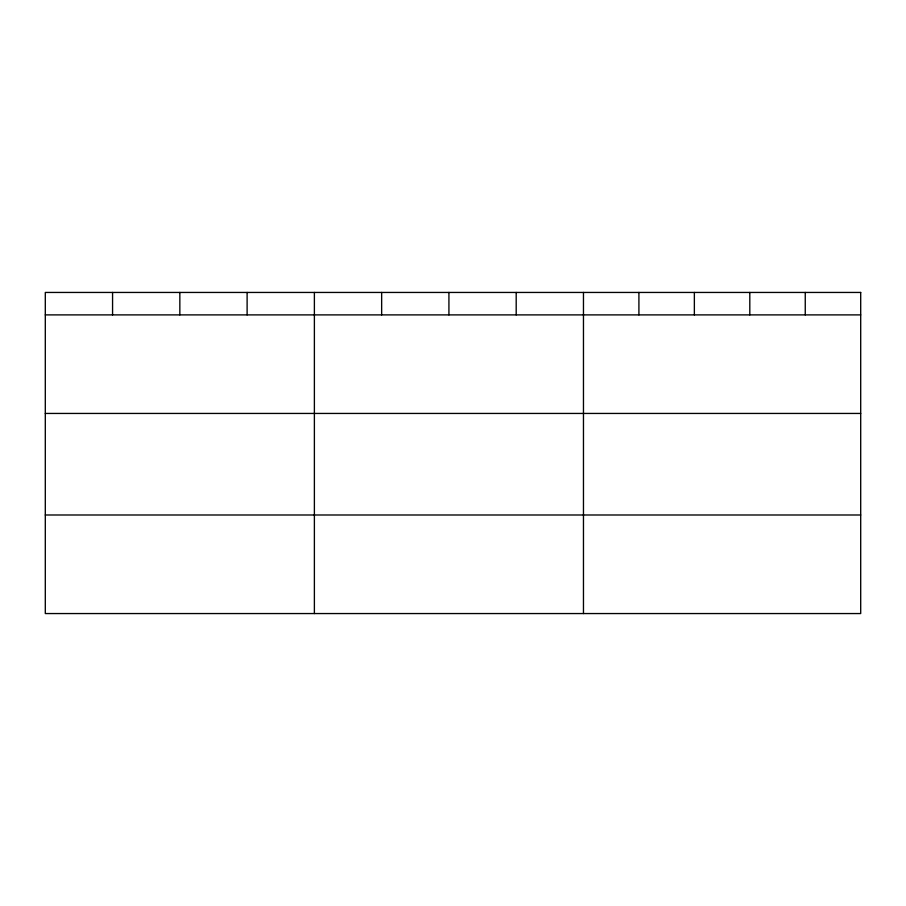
<?xml version="1.0" encoding="UTF-8"?>
<svg xmlns="http://www.w3.org/2000/svg" width="906" height="906" viewBox="0 0 906 906"><rect width="100%" height="100%" fill="white"/><g stroke="black" fill="none" stroke-linecap="round" stroke-linejoin="round"><path stroke-width="1.36" d="M45.3 314.892L860.7 314.892M45.3 413.442L860.7 413.442M45.3 514.993L860.7 514.993M805.253 292.445L805.253 314.892M749.806 292.445L749.806 314.892M694.358 292.445L694.358 314.892M638.911 292.445L638.911 314.892M583.464 292.445L583.464 613.555M516.194 292.445L516.194 314.892M448.923 292.445L448.923 314.892M381.653 292.445L381.653 314.892M314.382 292.445L314.382 613.555M247.112 292.445L247.112 314.892M179.841 292.445L179.841 314.892M112.571 292.445L112.571 314.892M860.7 292.445L45.3 292.445L45.3 613.555L860.7 613.555L860.7 292.445"/></g></svg>
